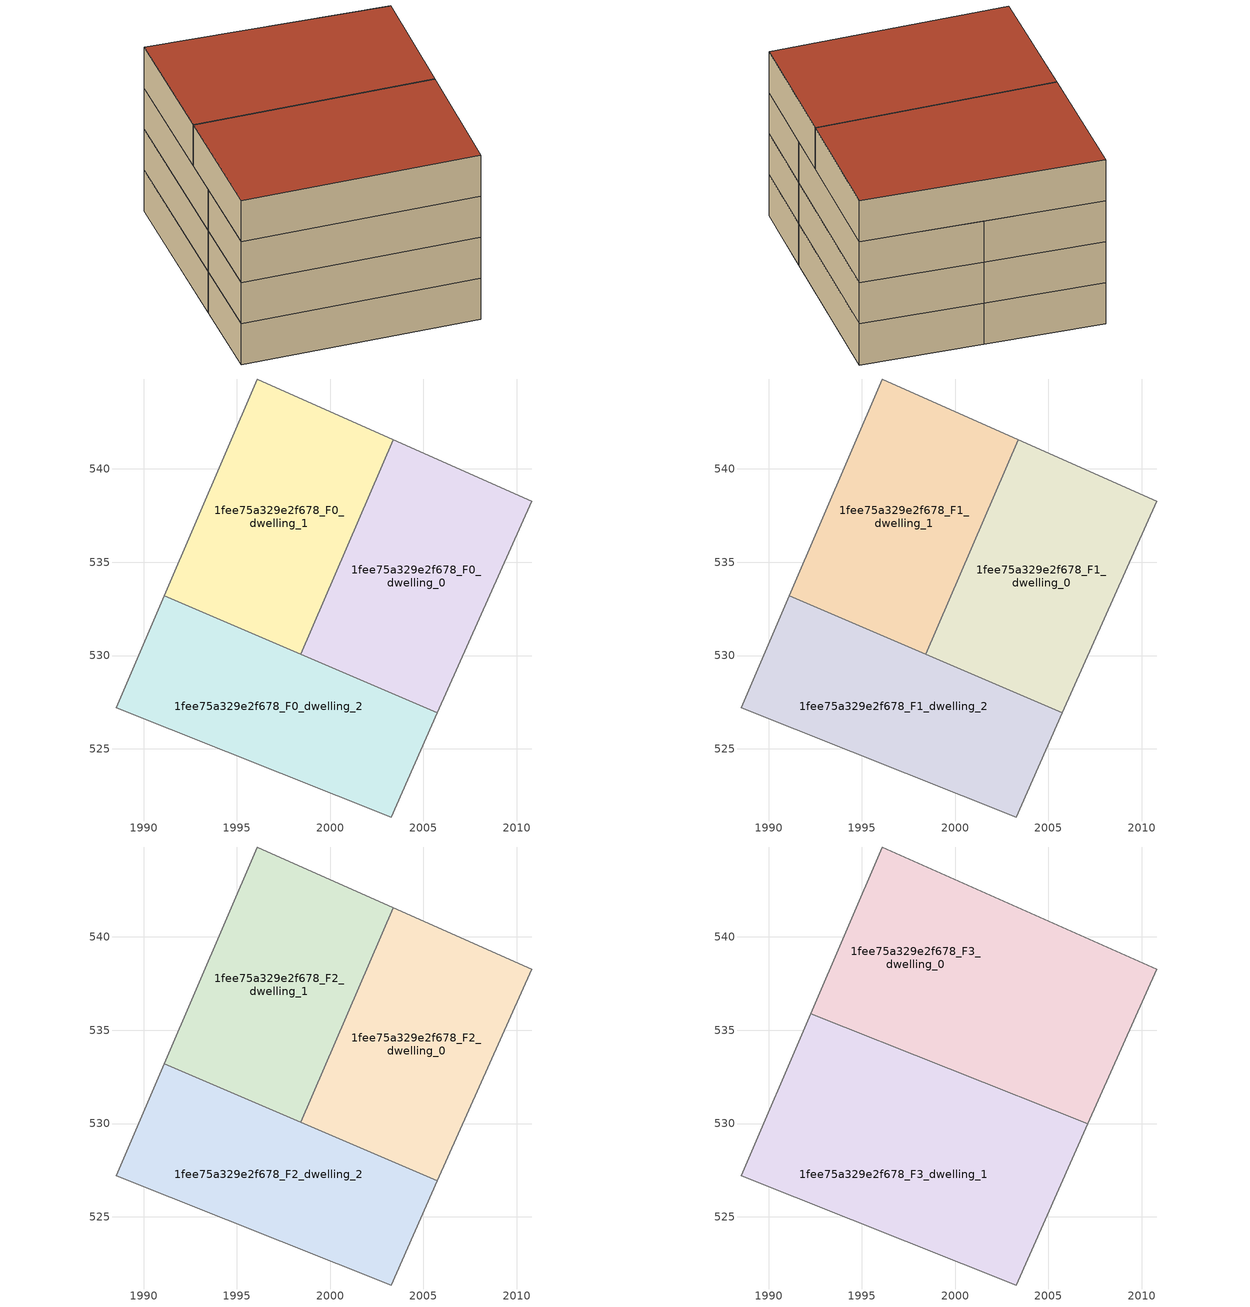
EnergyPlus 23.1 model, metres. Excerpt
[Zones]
1fee75a329e2f678_F0_dwelling_0
 floor ground (EU_floor_Construction): 2010.79,538.26 2005.75,526.93 1998.44,530.06 2003.37,541.57 z0
 wall adiabatic (EU_wall_Construction): 1998.44,530.06 2005.75,526.93 2010.79,538.26 2003.37,541.57 z0:3
 wall to 1fee75a329e2f678_F0_dwelling_1 (EU_wall_Construction): 2003.37,541.57 1998.44,530.06 z0:3
1fee75a329e2f678_F0_dwelling_1
 floor ground (EU_floor_Construction): 2003.37,541.57 1998.44,530.06 1991.11,533.2 1996.09,544.82 z0
 wall adiabatic (EU_wall_Construction): 2003.37,541.57 1996.09,544.82 1991.11,533.2 1998.44,530.06 z0:3
1fee75a329e2f678_F0_dwelling_2
 floor ground (EU_floor_Construction): 2005.75,526.93 2003.26,521.35 1988.54,527.2 1991.11,533.2 z0
 wall adiabatic (EU_wall_Construction): 1991.11,533.2 1988.54,527.2 2003.26,521.35 2005.75,526.93 1991.11,533.2 z0:3
1fee75a329e2f678_F1_dwelling_0
 floor to 1fee75a329e2f678_F0_dwelling_0 (EU_floor_Construction): 2010.79,538.26 2005.75,526.93 1998.44,530.06 2003.37,541.57 z3
 wall adiabatic (EU_wall_Construction): 1998.44,530.06 2005.75,526.93 2010.79,538.26 2003.37,541.57 z3:6
 wall to 1fee75a329e2f678_F1_dwelling_1 (EU_wall_Construction): 2003.37,541.57 1998.44,530.06 z3:6
1fee75a329e2f678_F1_dwelling_1
 floor to 1fee75a329e2f678_F0_dwelling_1 (EU_floor_Construction): 2003.37,541.57 1998.44,530.06 1991.11,533.2 1996.09,544.82 z3
 wall adiabatic (EU_wall_Construction): 2003.37,541.57 1996.09,544.82 1991.11,533.2 1998.44,530.06 z3:6
1fee75a329e2f678_F1_dwelling_2
 floor to 1fee75a329e2f678_F0_dwelling_2 (EU_floor_Construction): 2005.75,526.93 2003.26,521.35 1988.54,527.2 1991.11,533.2 z3
 wall adiabatic (EU_wall_Construction): 1991.11,533.2 1988.54,527.2 2003.26,521.35 2005.75,526.93 1991.11,533.2 z3:6
1fee75a329e2f678_F2_dwelling_0
 floor to 1fee75a329e2f678_F1_dwelling_0 (EU_floor_Construction): 2010.79,538.26 2005.75,526.93 1998.44,530.06 2003.37,541.57 z6
 wall adiabatic (EU_wall_Construction): 1998.44,530.06 2005.75,526.93 2010.79,538.26 2003.37,541.57 z6:9
 wall to 1fee75a329e2f678_F2_dwelling_1 (EU_wall_Construction): 2003.37,541.57 1998.44,530.06 z6:9
1fee75a329e2f678_F2_dwelling_1
 floor to 1fee75a329e2f678_F1_dwelling_1 (EU_floor_Construction): 2003.37,541.57 1998.44,530.06 1991.11,533.2 1996.09,544.82 z6
 wall adiabatic (EU_wall_Construction): 2003.37,541.57 1996.09,544.82 1991.11,533.2 1998.44,530.06 z6:9
1fee75a329e2f678_F2_dwelling_2
 floor to 1fee75a329e2f678_F1_dwelling_2 (EU_floor_Construction): 2005.75,526.93 2003.26,521.35 1988.54,527.2 1991.11,533.2 z6
 wall adiabatic (EU_wall_Construction): 1991.11,533.2 1988.54,527.2 2003.26,521.35 2005.75,526.93 1991.11,533.2 z6:9
1fee75a329e2f678_F3_dwelling_0
 floor to 1fee75a329e2f678_F2_dwelling_0 (EU_floor_Construction): 2010.79,538.26 2007.11,529.99 1999.67,532.95 2003.37,541.57 z9
 floor to 1fee75a329e2f678_F2_dwelling_1 (EU_floor_Construction): 2003.37,541.57 1999.67,532.95 1992.27,535.9 1996.09,544.82 z9
 wall adiabatic (EU_wall_Construction): 2007.11,529.99 2010.79,538.26 1996.09,544.82 1992.27,535.9 z9:12
 wall to 1fee75a329e2f678_F3_dwelling_1 (EU_wall_Construction): 1992.27,535.9 2007.11,529.99 z9:12
 roof outside (EU_roof_Construction): 2007.11,529.99 2010.79,538.26 1996.09,544.82 1992.27,535.9 z12
1fee75a329e2f678_F3_dwelling_1
 floor to 1fee75a329e2f678_F2_dwelling_0 (EU_floor_Construction): 2007.11,529.99 2005.75,526.93 1998.44,530.06 1999.67,532.95 z9
 floor to 1fee75a329e2f678_F2_dwelling_1 (EU_floor_Construction): 1999.67,532.95 1998.44,530.06 1991.11,533.2 1992.27,535.9 z9
 floor to 1fee75a329e2f678_F2_dwelling_2 (EU_floor_Construction): 2005.75,526.93 2003.26,521.35 1988.54,527.2 1991.11,533.2 z9
 wall adiabatic (EU_wall_Construction): 1992.27,535.9 1988.54,527.2 2003.26,521.35 2007.11,529.99 z9:12
 roof outside (EU_roof_Construction): 2003.26,521.35 2007.11,529.99 1992.27,535.9 1988.54,527.2 z12
[Building]
EU S2 Campaign: North Axis=0; Terrain=City; Solar Distribution=FullExterior
[Site:Location]
Bologna: Latitude=44.5; Longitude=11.25; Time Zone=1; Elevation=37
[SizingPeriod:WeatherFileDays]
AnnualSizingPeriod: Begin Month=1; Begin Day of Month=1; End Month=12; End Day of Month=31; Day of Week for Start Day=Monday; Use Weather File Daylight Saving Period=No; Use Weather File Rain and Snow Indicators=No
[MATERIAL]
EU_InternalMass_Material: Roughness=MediumRough; Thickness=0.1; Conductivity=1; Density=1800; Specific Heat=900; Thermal Absorptance=0.9; Solar Absorptance=0.7; Visible Absorptance=0.7
[MATERIAL:NOMASS] Roughness=MediumRough; Thermal Absorptance=0.9; Solar Absorptance=0.7; Visible Absorptance=0.7
Name | Thermal Resistance
EU_wall_NoMass | 0.937881
EU_roof_NoMass | 0.548572
EU_floor_NoMass | 0.71348
[CONSTRUCTION]
EU_wall_Construction: EU_wall_NoMass
EU_roof_Construction: EU_roof_NoMass
EU_floor_Construction: EU_floor_NoMass
EU_InternalMass_Construction: EU_InternalMass_Material
[ZONE] Type=1; Multiplier=1; Ceiling Height=autocalculate; Floor Area=autocalculate; Part of Total Floor Area=Yes
Name | Volume
1fee75a329e2f678_F0_dwelling_0; 1fee75a329e2f678_F1_dwelling_0; 1fee75a329e2f678_F2_dwelling_0 | 300.739
1fee75a329e2f678_F3_dwelling_0 | 451.091
1fee75a329e2f678_F0_dwelling_1; 1fee75a329e2f678_F1_dwelling_1; 1fee75a329e2f678_F2_dwelling_1 | 300.729
1fee75a329e2f678_F3_dwelling_1 | 451.088
1fee75a329e2f678_F0_dwelling_2; 1fee75a329e2f678_F1_dwelling_2; 1fee75a329e2f678_F2_dwelling_2 | 300.712
[INTERNALMASS] Construction=EU_InternalMass_Construction
Name | Zone or ZoneList | Surface Area
1fee75a329e2f678_F0_dwelling_0_EU_InternalMass | 1fee75a329e2f678_F0_dwelling_0 | 100.244
1fee75a329e2f678_F0_dwelling_1_EU_InternalMass | 1fee75a329e2f678_F0_dwelling_1 | 100.245
1fee75a329e2f678_F0_dwelling_2_EU_InternalMass | 1fee75a329e2f678_F0_dwelling_2 | 100.244
1fee75a329e2f678_F1_dwelling_0_EU_InternalMass | 1fee75a329e2f678_F1_dwelling_0 | 100.244
1fee75a329e2f678_F1_dwelling_1_EU_InternalMass | 1fee75a329e2f678_F1_dwelling_1 | 100.245
1fee75a329e2f678_F1_dwelling_2_EU_InternalMass | 1fee75a329e2f678_F1_dwelling_2 | 100.244
1fee75a329e2f678_F2_dwelling_0_EU_InternalMass | 1fee75a329e2f678_F2_dwelling_0 | 100.244
1fee75a329e2f678_F2_dwelling_1_EU_InternalMass | 1fee75a329e2f678_F2_dwelling_1 | 100.245
1fee75a329e2f678_F2_dwelling_2_EU_InternalMass | 1fee75a329e2f678_F2_dwelling_2 | 100.244
1fee75a329e2f678_F3_dwelling_0_EU_InternalMass | 1fee75a329e2f678_F3_dwelling_0 | 150.369
1fee75a329e2f678_F3_dwelling_1_EU_InternalMass | 1fee75a329e2f678_F3_dwelling_1 | 150.372
[OTHEREQUIPMENT] Fuel Type=Electricity; Design Level Calculation Method=Watts/Area; Power per Zone Floor Area=1; Fraction Latent=0; Fraction Radiant=0; Fraction Lost=0; Carbon Dioxide Generation Rate=0; EndUse Subcategory=EU_Step8_InternalGains
Name | Zone or ZoneList or Space or SpaceList | Schedule
EU_Step8_InternalGain_1fee75a329e2f678_F0_dwelling_0_f000 | 1fee75a329e2f678_F0_dwelling_0 | EU_Step8_GainSchedule_1fee75a329e2f678_F0_dwelling_0_f000
EU_Step8_InternalGain_1fee75a329e2f678_F0_dwelling_1_f000 | 1fee75a329e2f678_F0_dwelling_1 | EU_Step8_GainSchedule_1fee75a329e2f678_F0_dwelling_1_f000
EU_Step8_InternalGain_1fee75a329e2f678_F0_dwelling_2_f000 | 1fee75a329e2f678_F0_dwelling_2 | EU_Step8_GainSchedule_1fee75a329e2f678_F0_dwelling_2_f000
EU_Step8_InternalGain_1fee75a329e2f678_F1_dwelling_0_f000 | 1fee75a329e2f678_F1_dwelling_0 | EU_Step8_GainSchedule_1fee75a329e2f678_F1_dwelling_0_f000
EU_Step8_InternalGain_1fee75a329e2f678_F1_dwelling_1_f000 | 1fee75a329e2f678_F1_dwelling_1 | EU_Step8_GainSchedule_1fee75a329e2f678_F1_dwelling_1_f000
EU_Step8_InternalGain_1fee75a329e2f678_F1_dwelling_2_f000 | 1fee75a329e2f678_F1_dwelling_2 | EU_Step8_GainSchedule_1fee75a329e2f678_F1_dwelling_2_f000
EU_Step8_InternalGain_1fee75a329e2f678_F2_dwelling_0_f000 | 1fee75a329e2f678_F2_dwelling_0 | EU_Step8_GainSchedule_1fee75a329e2f678_F2_dwelling_0_f000
EU_Step8_InternalGain_1fee75a329e2f678_F2_dwelling_1_f000 | 1fee75a329e2f678_F2_dwelling_1 | EU_Step8_GainSchedule_1fee75a329e2f678_F2_dwelling_1_f000
EU_Step8_InternalGain_1fee75a329e2f678_F2_dwelling_2_f000 | 1fee75a329e2f678_F2_dwelling_2 | EU_Step8_GainSchedule_1fee75a329e2f678_F2_dwelling_2_f000
EU_Step8_InternalGain_1fee75a329e2f678_F3_dwelling_0_f000 | 1fee75a329e2f678_F3_dwelling_0 | EU_Step8_GainSchedule_1fee75a329e2f678_F3_dwelling_0_f000
EU_Step8_InternalGain_1fee75a329e2f678_F3_dwelling_1_f000 | 1fee75a329e2f678_F3_dwelling_1 | EU_Step8_GainSchedule_1fee75a329e2f678_F3_dwelling_1_f000
[ZONEVENTILATION:DESIGNFLOWRATE] Schedule=EU_AlwaysOn; Design Flow Rate Calculation Method=AirChanges/Hour; Air Changes per Hour=0.687892; Ventilation Type=Natural; Fan Pressure Rise=0; Fan Total Efficiency=1; Constant Term Coefficient=1; Temperature Term Coefficient=0; Velocity Term Coefficient=0; Velocity Squared Term Coefficient=0; Minimum Indoor Temperature=-100; Maximum Indoor Temperature=100; Delta Temperature=-100; Minimum Outdoor Temperature=-100; Maximum Outdoor Temperature=100; Maximum Wind Speed=40
Name | Zone or ZoneList or Space or SpaceList
EU_ConstantAir_1fee75a329e2f678_F0_dwelling_0 | 1fee75a329e2f678_F0_dwelling_0
EU_ConstantAir_1fee75a329e2f678_F0_dwelling_1 | 1fee75a329e2f678_F0_dwelling_1
EU_ConstantAir_1fee75a329e2f678_F0_dwelling_2 | 1fee75a329e2f678_F0_dwelling_2
EU_ConstantAir_1fee75a329e2f678_F1_dwelling_0 | 1fee75a329e2f678_F1_dwelling_0
EU_ConstantAir_1fee75a329e2f678_F1_dwelling_1 | 1fee75a329e2f678_F1_dwelling_1
EU_ConstantAir_1fee75a329e2f678_F1_dwelling_2 | 1fee75a329e2f678_F1_dwelling_2
EU_ConstantAir_1fee75a329e2f678_F2_dwelling_0 | 1fee75a329e2f678_F2_dwelling_0
EU_ConstantAir_1fee75a329e2f678_F2_dwelling_1 | 1fee75a329e2f678_F2_dwelling_1
EU_ConstantAir_1fee75a329e2f678_F2_dwelling_2 | 1fee75a329e2f678_F2_dwelling_2
EU_ConstantAir_1fee75a329e2f678_F3_dwelling_0 | 1fee75a329e2f678_F3_dwelling_0
EU_ConstantAir_1fee75a329e2f678_F3_dwelling_1 | 1fee75a329e2f678_F3_dwelling_1
[HVACTEMPLATE:THERMOSTAT] Constant Heating Setpoint=20; Constant Cooling Setpoint=50
EU_HeatOnly_1fee75a329e2f678_F0_dwelling_0; EU_HeatOnly_1fee75a329e2f678_F0_dwelling_1; EU_HeatOnly_1fee75a329e2f678_F0_dwelling_2; EU_HeatOnly_1fee75a329e2f678_F1_dwelling_0; EU_HeatOnly_1fee75a329e2f678_F1_dwelling_1; EU_HeatOnly_1fee75a329e2f678_F1_dwelling_2; EU_HeatOnly_1fee75a329e2f678_F2_dwelling_0; EU_HeatOnly_1fee75a329e2f678_F2_dwelling_1; EU_HeatOnly_1fee75a329e2f678_F2_dwelling_2; EU_HeatOnly_1fee75a329e2f678_F3_dwelling_0; EU_HeatOnly_1fee75a329e2f678_F3_dwelling_1
[HVACTEMPLATE:ZONE:IDEALLOADSAIRSYSTEM] System Availability Schedule=EU_AlwaysOn; Maximum Heating Supply Air Temperature=50; Minimum Cooling Supply Air Temperature=13; Maximum Heating Supply Air Humidity Ratio=0.0156; Minimum Cooling Supply Air Humidity Ratio=0.0077; Heating Limit=NoLimit; Cooling Limit=NoLimit; Heating Availability Schedule=EU_AlwaysOn; Cooling Availability Schedule=EU_CoolingOff; Dehumidification Control Type=ConstantSensibleHeatRatio; Cooling Sensible Heat Ratio=0.7; Dehumidification Setpoint=60; Humidification Control Type=None; Humidification Setpoint=30; Outdoor Air Method=None; Outdoor Air Flow Rate per Person=0.00944; Outdoor Air Flow Rate per Zone Floor Area=0; Outdoor Air Flow Rate per Zone=0; Demand Controlled Ventilation Type=None; Outdoor Air Economizer Type=NoEconomizer; Heat Recovery Type=None; Sensible Heat Recovery Effectiveness=0.7; Latent Heat Recovery Effectiveness=0.65
Name | Template Thermostat
1fee75a329e2f678_F0_dwelling_0 | EU_HeatOnly_1fee75a329e2f678_F0_dwelling_0
1fee75a329e2f678_F0_dwelling_1 | EU_HeatOnly_1fee75a329e2f678_F0_dwelling_1
1fee75a329e2f678_F0_dwelling_2 | EU_HeatOnly_1fee75a329e2f678_F0_dwelling_2
1fee75a329e2f678_F1_dwelling_0 | EU_HeatOnly_1fee75a329e2f678_F1_dwelling_0
1fee75a329e2f678_F1_dwelling_1 | EU_HeatOnly_1fee75a329e2f678_F1_dwelling_1
1fee75a329e2f678_F1_dwelling_2 | EU_HeatOnly_1fee75a329e2f678_F1_dwelling_2
1fee75a329e2f678_F2_dwelling_0 | EU_HeatOnly_1fee75a329e2f678_F2_dwelling_0
1fee75a329e2f678_F2_dwelling_1 | EU_HeatOnly_1fee75a329e2f678_F2_dwelling_1
1fee75a329e2f678_F2_dwelling_2 | EU_HeatOnly_1fee75a329e2f678_F2_dwelling_2
1fee75a329e2f678_F3_dwelling_0 | EU_HeatOnly_1fee75a329e2f678_F3_dwelling_0
1fee75a329e2f678_F3_dwelling_1 | EU_HeatOnly_1fee75a329e2f678_F3_dwelling_1
[SIZING:ZONE] Zone Cooling Design Supply Air Temperature Input Method=SupplyAirTemperature; Zone Cooling Design Supply Air Temperature=13; Zone Heating Design Supply Air Temperature Input Method=SupplyAirTemperature; Zone Heating Design Supply Air Temperature=50; Zone Cooling Design Supply Air Humidity Ratio=0.008; Zone Heating Design Supply Air Humidity Ratio=0.008; Cooling Design Air Flow Method=DesignDay; Cooling Design Air Flow Rate=0; Cooling Minimum Air Flow per Zone Floor Area=0.000762; Cooling Minimum Air Flow=0; Cooling Minimum Air Flow Fraction=0.2; Heating Design Air Flow Method=DesignDay; Heating Design Air Flow Rate=0; Heating Maximum Air Flow per Zone Floor Area=0.002032; Heating Maximum Air Flow=0.141576; Heating Maximum Air Flow Fraction=0.3; Account for Dedicated Outdoor Air System=No; Dedicated Outdoor Air System Control Strategy=NeutralSupplyAir; Dedicated Outdoor Air Low Setpoint Temperature for Design=autosize; Dedicated Outdoor Air High Setpoint Temperature for Design=autosize; Zone Load Sizing Method=Sensible Load Only No Latent Load; Zone Latent Cooling Design Supply Air Humidity Ratio Input Method=HumidityRatioDifference; Zone Cooling Design Supply Air Humidity Ratio Difference=0.005; Zone Latent Heating Design Supply Air Humidity Ratio Input Method=HumidityRatioDifference; Zone Humidification Design Supply Air Humidity Ratio Difference=0.005
1fee75a329e2f678_F0_dwelling_0; 1fee75a329e2f678_F0_dwelling_1; 1fee75a329e2f678_F0_dwelling_2; 1fee75a329e2f678_F1_dwelling_0; 1fee75a329e2f678_F1_dwelling_1; 1fee75a329e2f678_F1_dwelling_2; 1fee75a329e2f678_F2_dwelling_0; 1fee75a329e2f678_F2_dwelling_1; 1fee75a329e2f678_F2_dwelling_2; 1fee75a329e2f678_F3_dwelling_0; 1fee75a329e2f678_F3_dwelling_1
[SCHEDULE:CONSTANT]
Name | Hourly Value
EU_AlwaysOn | 1
EU_CoolingOff | 0
[SCHEDULE:FILE] Column Number=1; Rows to Skip at Top=0; Number of Hours of Data=8760; Column Separator=Comma; Interpolate to Timestep=No; Minutes per Item=60; Adjust Schedule for Daylight Savings=Yes
Name | File
EU_Step8_GainSchedule_1fee75a329e2f678_F0_dwelling_0_f000 | ../../schedules/1fee75a329e2f678/1fee75a329e2f678_F0_dwelling_0_f000_gain.csv
EU_Step8_GainSchedule_1fee75a329e2f678_F0_dwelling_1_f000 | ../../schedules/1fee75a329e2f678/1fee75a329e2f678_F0_dwelling_1_f000_gain.csv
EU_Step8_GainSchedule_1fee75a329e2f678_F0_dwelling_2_f000 | ../../schedules/1fee75a329e2f678/1fee75a329e2f678_F0_dwelling_2_f000_gain.csv
EU_Step8_GainSchedule_1fee75a329e2f678_F1_dwelling_0_f000 | ../../schedules/1fee75a329e2f678/1fee75a329e2f678_F1_dwelling_0_f000_gain.csv
EU_Step8_GainSchedule_1fee75a329e2f678_F1_dwelling_1_f000 | ../../schedules/1fee75a329e2f678/1fee75a329e2f678_F1_dwelling_1_f000_gain.csv
EU_Step8_GainSchedule_1fee75a329e2f678_F1_dwelling_2_f000 | ../../schedules/1fee75a329e2f678/1fee75a329e2f678_F1_dwelling_2_f000_gain.csv
EU_Step8_GainSchedule_1fee75a329e2f678_F2_dwelling_0_f000 | ../../schedules/1fee75a329e2f678/1fee75a329e2f678_F2_dwelling_0_f000_gain.csv
EU_Step8_GainSchedule_1fee75a329e2f678_F2_dwelling_1_f000 | ../../schedules/1fee75a329e2f678/1fee75a329e2f678_F2_dwelling_1_f000_gain.csv
EU_Step8_GainSchedule_1fee75a329e2f678_F2_dwelling_2_f000 | ../../schedules/1fee75a329e2f678/1fee75a329e2f678_F2_dwelling_2_f000_gain.csv
EU_Step8_GainSchedule_1fee75a329e2f678_F3_dwelling_0_f000 | ../../schedules/1fee75a329e2f678/1fee75a329e2f678_F3_dwelling_0_f000_gain.csv
EU_Step8_GainSchedule_1fee75a329e2f678_F3_dwelling_1_f000 | ../../schedules/1fee75a329e2f678/1fee75a329e2f678_F3_dwelling_1_f000_gain.csv
